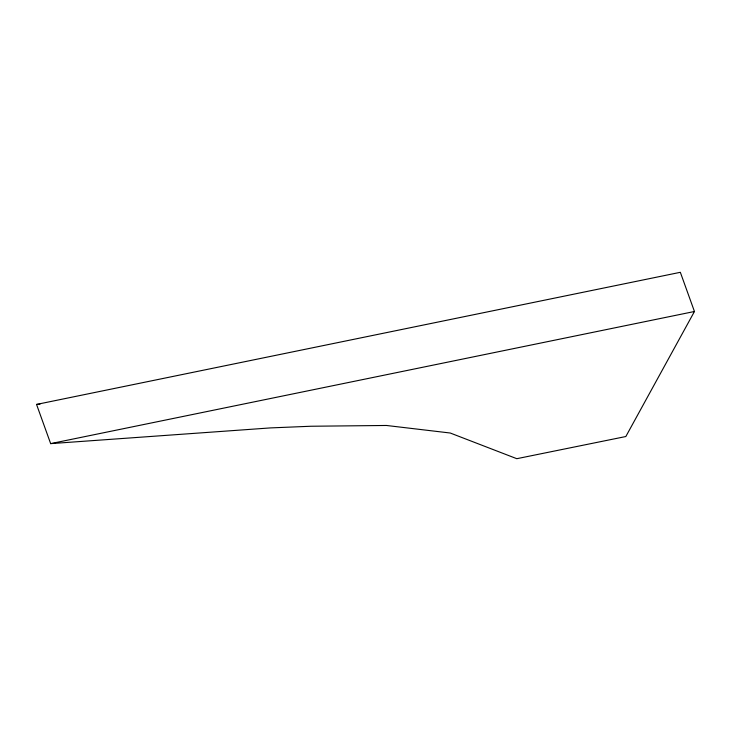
<?xml version="1.0" encoding="UTF-8"?>
<svg xmlns="http://www.w3.org/2000/svg" width="731" height="731" viewBox="0 0 731 731"><rect width="100%" height="100%" fill="white"/><g stroke="black" fill="none" stroke-linecap="round" stroke-linejoin="round"><path stroke-width="1.1" d="M694.45 311.497L625.837 436.526L516.808 458.693L450.241 433.017L386.425 425.469L310.894 426.246L270.452 427.909L50.658 443.626L36.55 404.435L680.342 272.307L694.45 311.497L50.658 443.626M36.55 404.435L39.967 404.188"/></g></svg>
